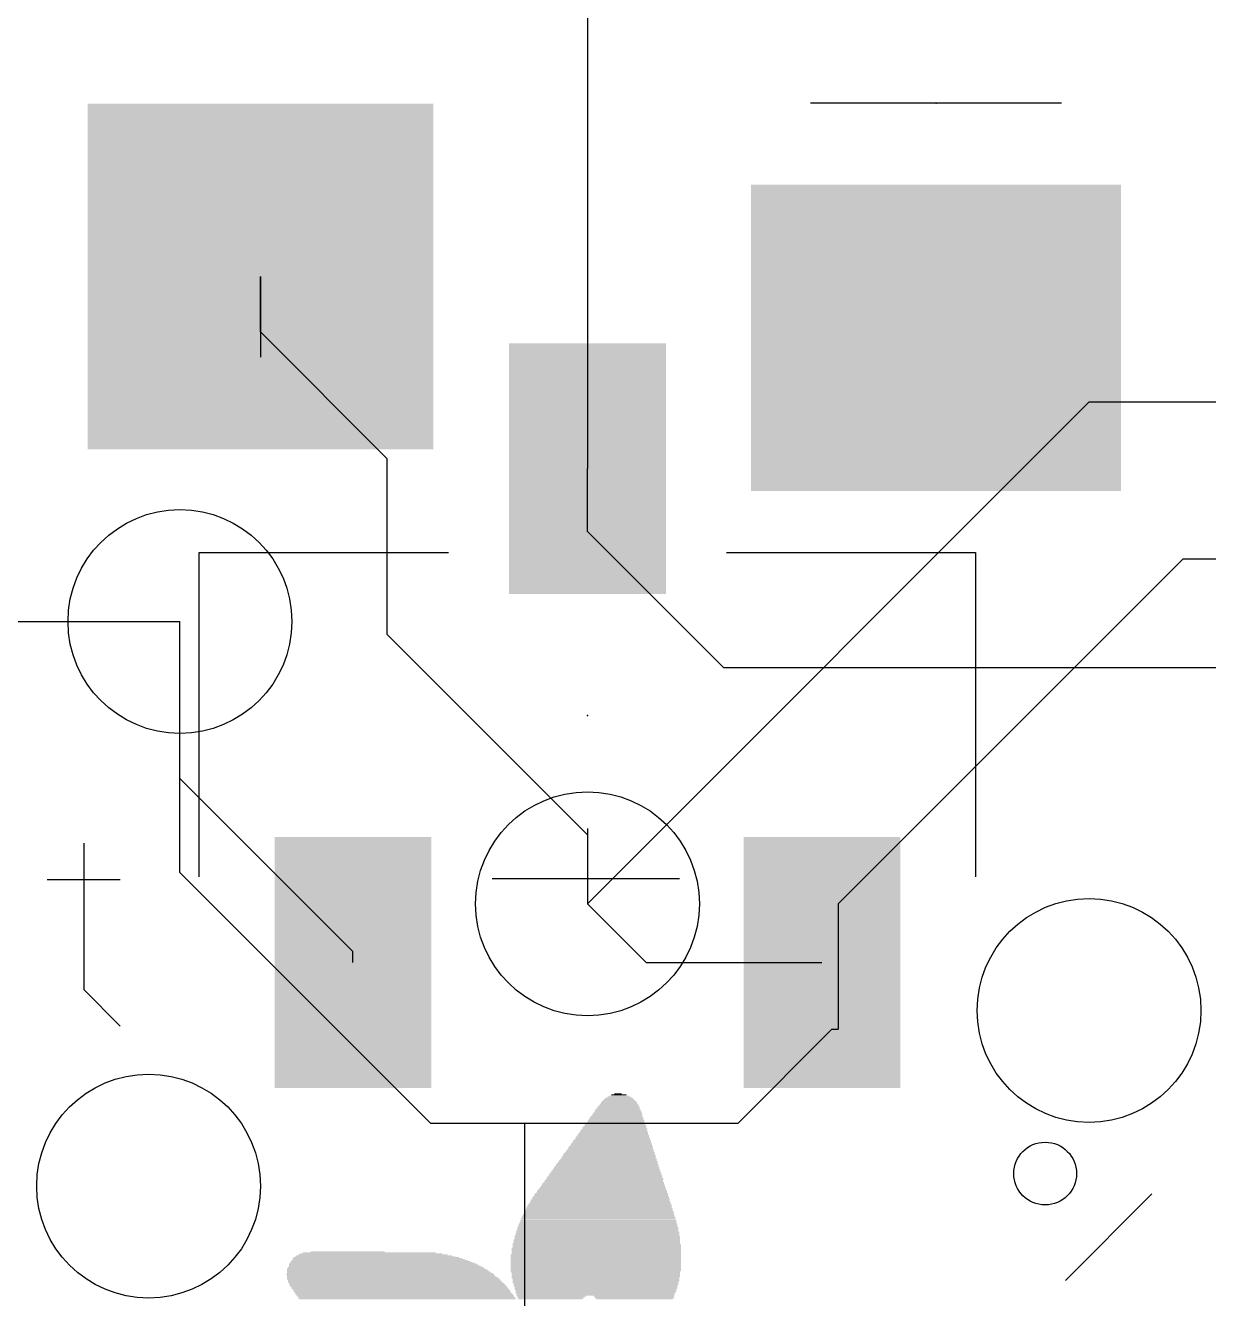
# Model space of a CAD drawing. Extents: x -6.7 to 60.2, y -8.8 to 34.8.
# Drawn here: x 10.68 to 15.47, y 8.05 to 13.21 of the extents above; entities that cross this region are included whole.
import ezdxf

# ---------------------------------------------------------------- set-up
doc = ezdxf.new("R2010")
doc.units = 0
for name, color, linetype in [('1', 22, 'CONTINUOUS'), ('16', 175, 'CONTINUOUS'), ('18', 82, 'CONTINUOUS'), ('21', 2, 'CONTINUOUS'), ('23', 2, 'CONTINUOUS')]:
    doc.layers.add(name, color=color, linetype=linetype)

# ---------------------------------------------------------------- blocks, each defined once
blk = doc.blocks.new('RECT')
blk.add_solid([(-0.5, -0.5), (0.5, -0.5), (-0.5, 0.5), (0.5, 0.5)])
blk = doc.blocks.new('ROUNDV')
blk.add_circle((0, 0), 0.5)

msp = doc.modelspace()

# ---------------------------------------------------------------- linework, layer by layer
at = {"layer": '1'}
for p, q in [((12.954, 14.478), (12.954, 11.414)), ((11.629, 12.192), (11.629, 11.866)), ((11.629, 11.9676), (11.629, 12.192)), ((12.1412, 11.4554), (11.629, 11.9676)), ((12.1412, 11.4554), (12.1412, 10.7442)), ((12.954, 11.16), (12.954, 11.414)), ((13.507, 10.607), (12.954, 11.16)), ((9.398, 10.795), (11.303, 10.795)), ((11.303, 10.16), (11.303, 10.795)), ((12.1412, 10.7442), (12.954, 9.9314)), ((16.6069, 10.607), (13.507, 10.607)), ((12.004, 9.459), (11.303, 10.16)), ((12.954, 9.9568), (12.954, 9.652)), ((12.954, 9.9314), (12.954, 9.652)), ((12.954, 9.652), (13.192, 9.414)), ((12.004, 9.414), (12.004, 9.459)), ((13.192, 9.414), (13.904, 9.414))]:
    msp.add_line(p, q, dxfattribs=at)
at = {"layer": '16'}
for p, q in [((12.954, 9.652), (14.986, 11.684)), ((14.986, 11.684), (16.891, 11.684)), ((15.367, 11.049), (13.97, 9.652)), ((15.367, 11.049), (18.288, 11.049)), ((11.303, 9.779), (11.303, 10.795)), ((12.319, 8.763), (11.303, 9.779)), ((13.97, 9.652), (13.97, 9.144)), ((13.5636, 8.763), (13.9446, 9.144)), ((13.9446, 9.144), (13.97, 9.144)), ((12.7, 8.763), (12.319, 8.763)), ((13.5636, 8.763), (12.7, 8.763)), ((12.7, 4.826), (12.7, 8.763))]:
    msp.add_line(p, q, dxfattribs=at)
at = {"layer": '21'}
for p, q in [((14.874, 12.894), (13.858, 12.894)), ((11.3816, 9.7616), (11.3816, 11.0744)), ((11.3816, 11.0744), (12.3904, 11.0744)), ((13.5176, 11.0744), (14.5264, 11.0744)), ((14.5264, 11.0744), (14.5264, 9.7616)), ((10.9132, 9.8982), (10.9132, 9.305)), ((10.7649, 9.7499), (11.0615, 9.7499)), ((13.3264, 9.7536), (12.5676, 9.7536)), ((10.9132, 9.305), (11.0615, 9.1567)), ((15.241, 8.477), (14.891, 8.127))]:
    msp.add_line(p, q, dxfattribs=at)
msp.add_circle((14.8082, 8.5598), 0.127, dxfattribs=at)
at = {"layer": '23'}
for p in [(14.366, 12.894), (12.954, 10.414)]:
    msp.add_point(p, dxfattribs=at)

# ---------------------------------------------------------------- block references
at = {"layer": '1', "rotation": 270}
for p, xscale, yscale in [((11.629, 12.192), 1.4, 1.4), ((14.366, 11.944), 1.24, 1.5)]:
    msp.add_blockref('RECT', p, dxfattribs=dict(at, xscale=xscale, yscale=yscale))
at = {"layer": '1', "xscale": 0.635, "yscale": 1.016}
for p in [(12.954, 11.414), (12.004, 9.414), (13.904, 9.414)]:
    msp.add_blockref('RECT', p, dxfattribs=at)
at = {"layer": '18', "xscale": 0.9064, "yscale": 0.9064}
for p in [(11.303, 10.795), (11.303, 10.795), (12.954, 9.652), (12.954, 9.652), (14.986, 9.2202), (14.986, 9.2202), (11.176, 8.509), (11.176, 8.509)]:
    msp.add_blockref('ROUNDV', p, dxfattribs=at)
at = {"layer": '21'}
for p, xscale, yscale in [((13.0836, 8.8671), 0.1029, 0.0038), ((13.0816, 8.871), 0.0915, 0.0039), ((13.0816, 8.8748), 0.0762, 0.0038), ((13.0816, 8.8786), 0.0609, 0.0038), ((13.0778, 8.8824), 0.0305, 0.0038), ((13.076, 8.8138), 0.1867, 0.0038), ((13.0778, 8.8176), 0.1829, 0.0038), ((13.0778, 8.8214), 0.1753, 0.0038), ((13.0798, 8.829), 0.1715, 0.0038), ((13.0798, 8.8252), 0.1715, 0.0038), ((13.0797, 8.8329), 0.1638, 0.0039), ((13.0816, 8.8367), 0.16, 0.0038), ((13.0816, 8.8405), 0.1524, 0.0038), ((13.0816, 8.8481), 0.1448, 0.0038), ((13.0816, 8.8443), 0.1448, 0.0038), ((13.0816, 8.8519), 0.1371, 0.0038), ((13.0816, 8.8557), 0.1295, 0.0038), ((13.0816, 8.8595), 0.1219, 0.0038), ((13.0816, 8.8633), 0.1143, 0.0038), ((13.0683, 8.7643), 0.24, 0.0038), ((13.0683, 8.7681), 0.2324, 0.0038), ((13.0702, 8.7757), 0.2286, 0.0038), ((13.0702, 8.7719), 0.2286, 0.0038), ((13.0702, 8.7795), 0.221, 0.0038), ((13.0721, 8.7871), 0.2172, 0.0038), ((13.0721, 8.7833), 0.2172, 0.0038), ((13.0721, 8.7909), 0.2096, 0.0038), ((13.074, 8.7948), 0.2058, 0.0039), ((13.0741, 8.8024), 0.1981, 0.0038), ((13.076, 8.7986), 0.2019, 0.0038), ((13.076, 8.8062), 0.1943, 0.0038), ((13.0778, 8.81), 0.1905, 0.0038), ((13.0569, 8.7109), 0.2934, 0.0038), ((13.0588, 8.7147), 0.2896, 0.0038), ((13.0569, 8.7186), 0.2857, 0.0039), ((13.0587, 8.7224), 0.2819, 0.0038), ((13.0607, 8.7262), 0.2781, 0.0038), ((13.0607, 8.7338), 0.2705, 0.0038), ((13.0607, 8.73), 0.2705, 0.0038), ((13.0625, 8.7376), 0.2667, 0.0038), ((13.0625, 8.7452), 0.2591, 0.0038), ((13.0645, 8.7414), 0.2629, 0.0038), ((13.0645, 8.749), 0.2552, 0.0038), ((13.0664, 8.7528), 0.2514, 0.0038), ((13.0664, 8.7605), 0.2438, 0.0038), ((13.0664, 8.7567), 0.2438, 0.0039), ((13.0473, 8.6652), 0.3429, 0.0038), ((13.0473, 8.6614), 0.3429, 0.0038), ((13.0493, 8.669), 0.3391, 0.0038), ((13.0493, 8.6728), 0.3315, 0.0038), ((13.0511, 8.6805), 0.3277, 0.0039), ((13.0511, 8.6766), 0.3277, 0.0038), ((13.0511, 8.6843), 0.3201, 0.0038), ((13.0531, 8.6919), 0.3163, 0.0038), ((13.0531, 8.6881), 0.3163, 0.0038), ((13.0531, 8.6957), 0.3086, 0.0038), ((13.055, 8.6995), 0.3048, 0.0038), ((13.055, 8.7071), 0.2972, 0.0038), ((13.0569, 8.7033), 0.301, 0.0038), ((13.0359, 8.6119), 0.3962, 0.0038), ((13.0378, 8.6081), 0.4, 0.0038), ((13.0378, 8.6157), 0.3924, 0.0038), ((13.0397, 8.6195), 0.3886, 0.0038), ((13.0397, 8.6271), 0.381, 0.0038), ((13.0397, 8.6233), 0.381, 0.0038), ((13.0416, 8.6309), 0.3772, 0.0038), ((13.0416, 8.6385), 0.3696, 0.0038), ((13.0435, 8.6347), 0.3734, 0.0038), ((13.0435, 8.6424), 0.3657, 0.0039), ((13.0455, 8.6462), 0.3619, 0.0038), ((13.0455, 8.6538), 0.3543, 0.0038), ((13.0455, 8.65), 0.3543, 0.0038), ((13.0473, 8.6576), 0.3505, 0.0038), ((13.0264, 8.5585), 0.4534, 0.0038), ((13.0283, 8.5623), 0.4496, 0.0038), ((13.0283, 8.57), 0.442, 0.0038), ((13.0283, 8.5662), 0.442, 0.0039), ((13.0302, 8.5738), 0.4382, 0.0038), ((13.0302, 8.5776), 0.4306, 0.0038), ((13.0321, 8.5852), 0.4268, 0.0038), ((13.0321, 8.5814), 0.4268, 0.0038), ((13.0322, 8.589), 0.4191, 0.0038), ((13.0341, 8.5966), 0.4153, 0.0038), ((13.0341, 8.5928), 0.4153, 0.0038), ((13.034, 8.6004), 0.4076, 0.0038), ((13.0359, 8.6043), 0.4038, 0.0039), ((13.015, 8.5052), 0.5067, 0.0038), ((13.0168, 8.509), 0.5029, 0.0038), ((13.0168, 8.5166), 0.4953, 0.0038), ((13.0188, 8.5128), 0.4991, 0.0038), ((13.0188, 8.5204), 0.4915, 0.0038), ((13.0206, 8.5242), 0.4877, 0.0038), ((13.0206, 8.5319), 0.4801, 0.0038), ((13.0206, 8.5281), 0.4801, 0.0039), ((13.0226, 8.5357), 0.4762, 0.0038), ((13.0226, 8.5433), 0.4686, 0.0038), ((13.0245, 8.5395), 0.4724, 0.0038), ((13.0245, 8.5471), 0.4648, 0.0038), ((13.0264, 8.5509), 0.461, 0.0038), ((13.0264, 8.5547), 0.4534, 0.0038), ((13.0074, 8.4557), 0.5601, 0.0038), ((13.0074, 8.4633), 0.5525, 0.0038), ((13.0074, 8.4595), 0.5525, 0.0038), ((13.0092, 8.4671), 0.5487, 0.0038), ((13.0092, 8.4747), 0.5411, 0.0038), ((13.0092, 8.4709), 0.5411, 0.0038), ((13.0112, 8.4785), 0.5373, 0.0038), ((13.0112, 8.4823), 0.5295, 0.0038), ((13.013, 8.49), 0.5257, 0.0039), ((13.013, 8.4861), 0.5257, 0.0038), ((13.013, 8.4938), 0.5181, 0.0038), ((13.015, 8.4976), 0.5143, 0.0038), ((13.0168, 8.5014), 0.5105, 0.0038), ((12.9997, 8.4023), 0.6058, 0.0038), ((12.9997, 8.4099), 0.5982, 0.0038), ((13.0016, 8.4061), 0.602, 0.0038), ((13.0016, 8.4176), 0.5944, 0.0038), ((13.0016, 8.4138), 0.5944, 0.0039), ((13.0017, 8.4252), 0.5867, 0.0038), ((13.0017, 8.4214), 0.5867, 0.0038), ((13.0036, 8.4328), 0.5829, 0.0038), ((13.0036, 8.429), 0.5829, 0.0038), ((13.0036, 8.4366), 0.5753, 0.0038), ((13.0055, 8.4442), 0.5715, 0.0038), ((13.0055, 8.4404), 0.5715, 0.0038), ((13.0055, 8.4519), 0.5639, 0.0039), ((13.0055, 8.448), 0.5639, 0.0038), ((12.996, 8.3528), 0.6439, 0.0038), ((12.996, 8.349), 0.6439, 0.0038), ((12.9959, 8.3604), 0.6362, 0.0038), ((12.9979, 8.3566), 0.6401, 0.0038), ((12.9978, 8.3718), 0.6324, 0.0038), ((12.9978, 8.368), 0.6324, 0.0038), ((12.9978, 8.3642), 0.6324, 0.0038), ((12.9978, 8.3795), 0.6248, 0.0038), ((12.9978, 8.3757), 0.6248, 0.0039), ((12.9978, 8.3871), 0.6172, 0.0038), ((12.9997, 8.3833), 0.621, 0.0038), ((12.9997, 8.3947), 0.6134, 0.0038), ((12.9997, 8.3909), 0.6134, 0.0038), ((12.9997, 8.3985), 0.6058, 0.0038), ((12.9921, 8.3071), 0.6668, 0.0038), ((12.994, 8.3033), 0.6706, 0.0038), ((12.994, 8.2995), 0.6706, 0.0039), ((12.994, 8.3185), 0.663, 0.0038), ((12.994, 8.3147), 0.663, 0.0038), ((12.994, 8.3109), 0.663, 0.0038), ((12.994, 8.3299), 0.6554, 0.0038), ((12.994, 8.3261), 0.6554, 0.0038), ((12.9959, 8.3223), 0.6592, 0.0038), ((12.996, 8.3414), 0.6515, 0.0038), ((12.996, 8.3376), 0.6515, 0.0039), ((12.996, 8.3337), 0.6515, 0.0038), ((12.996, 8.3452), 0.6439, 0.0038), ((12.9902, 8.2575), 0.6858, 0.0038), ((12.9902, 8.2537), 0.6858, 0.0038), ((12.9902, 8.2499), 0.6858, 0.0038), ((12.9902, 8.2461), 0.6858, 0.0038), ((12.9902, 8.2766), 0.6782, 0.0038), ((12.9921, 8.2728), 0.682, 0.0038), ((12.9921, 8.269), 0.682, 0.0038), ((12.9921, 8.2652), 0.682, 0.0038), ((12.9921, 8.2614), 0.682, 0.0039), ((12.9921, 8.2918), 0.6744, 0.0038), ((12.9921, 8.288), 0.6744, 0.0038), ((12.9921, 8.2842), 0.6744, 0.0038), ((12.9921, 8.2804), 0.6744, 0.0038), ((12.994, 8.2956), 0.6706, 0.0038), ((12.1234, 8.1966), 0.7506, 0.0038), ((12.1158, 8.2042), 0.7278, 0.0038), ((12.1196, 8.2004), 0.7354, 0.0038), ((12.112, 8.208), 0.7124, 0.0038), ((12.1025, 8.2156), 0.6858, 0.0038), ((12.1082, 8.2118), 0.6972, 0.0038), ((12.0987, 8.2194), 0.6705, 0.0038), ((12.0949, 8.2233), 0.6477, 0.0039), ((12.0892, 8.2271), 0.6287, 0.0038), ((12.0853, 8.2309), 0.6058, 0.0038), ((12.0777, 8.2347), 0.5754, 0.0038), ((12.0701, 8.2385), 0.5372, 0.0038), ((11.9825, 8.2423), 0.3009, 0.0038), ((12.9883, 8.2309), 0.6896, 0.0038), ((12.9883, 8.2271), 0.6896, 0.0038), ((12.9883, 8.2233), 0.6896, 0.0039), ((12.9883, 8.2194), 0.6896, 0.0038), ((12.9883, 8.2156), 0.6896, 0.0038), ((12.9883, 8.2118), 0.6896, 0.0038), ((12.9883, 8.208), 0.6896, 0.0038), ((12.9883, 8.2042), 0.6896, 0.0038), ((12.9883, 8.2004), 0.6896, 0.0038), ((12.9883, 8.1966), 0.6896, 0.0038), ((12.9902, 8.2423), 0.6858, 0.0038), ((12.9902, 8.2385), 0.6858, 0.0038), ((12.9902, 8.2347), 0.6858, 0.0038), ((12.1539, 8.1509), 0.842, 0.0038), ((12.1444, 8.1661), 0.8153, 0.0038), ((12.1482, 8.1623), 0.823, 0.0038), ((12.1501, 8.1585), 0.8268, 0.0038), ((12.1539, 8.1547), 0.8344, 0.0038), ((12.1577, 8.1471), 0.842, 0.0039), ((12.1596, 8.1432), 0.8458, 0.0038), ((12.1387, 8.1737), 0.8039, 0.0038), ((12.1425, 8.1699), 0.8115, 0.0038), ((12.1368, 8.1775), 0.7925, 0.0038), ((12.1349, 8.1813), 0.7887, 0.0038), ((12.1253, 8.1928), 0.762, 0.0038), ((12.1291, 8.189), 0.7696, 0.0038), ((12.133, 8.1852), 0.7773, 0.0039), ((12.9883, 8.1928), 0.6896, 0.0038), ((12.9883, 8.189), 0.6896, 0.0038), ((12.9883, 8.1852), 0.6896, 0.0039), ((12.9883, 8.1813), 0.6896, 0.0038), ((12.9883, 8.1775), 0.6896, 0.0038), ((12.9883, 8.1737), 0.6896, 0.0038), ((12.9883, 8.1699), 0.6896, 0.0038), ((12.9883, 8.1661), 0.6896, 0.0038), ((12.9864, 8.1623), 0.6858, 0.0038), ((12.9883, 8.1585), 0.682, 0.0038), ((12.9883, 8.1547), 0.682, 0.0038), ((12.9883, 8.1509), 0.682, 0.0038), ((12.9883, 8.1471), 0.682, 0.0039), ((12.9883, 8.1432), 0.682, 0.0038), ((12.1634, 8.1394), 0.8534, 0.0038), ((12.1673, 8.1318), 0.8611, 0.0038), ((12.1654, 8.1356), 0.8573, 0.0038), ((12.1711, 8.128), 0.8611, 0.0038), ((12.1749, 8.1204), 0.8687, 0.0038), ((12.173, 8.1242), 0.8649, 0.0038), ((12.1787, 8.1166), 0.8687, 0.0038), ((12.1806, 8.1128), 0.8725, 0.0038), ((12.1863, 8.1051), 0.8763, 0.0038), ((12.1844, 8.109), 0.8725, 0.0039), ((12.1901, 8.1013), 0.8763, 0.0038), ((12.194, 8.0975), 0.8763, 0.0038), ((12.194, 8.0937), 0.8763, 0.0038), ((12.9864, 8.1394), 0.6782, 0.0038), ((12.9864, 8.1356), 0.6782, 0.0038), ((12.9883, 8.1318), 0.6744, 0.0038), ((12.9883, 8.128), 0.6744, 0.0038), ((12.9883, 8.1242), 0.6744, 0.0038), ((12.9864, 8.1204), 0.6706, 0.0038), ((12.9864, 8.1166), 0.6706, 0.0038), ((12.9883, 8.1128), 0.6668, 0.0038), ((12.9883, 8.109), 0.6668, 0.0039), ((12.9864, 8.1051), 0.663, 0.0038), ((12.9883, 8.1013), 0.6592, 0.0038), ((12.9883, 8.0975), 0.6592, 0.0038), ((12.9883, 8.0937), 0.6592, 0.0038), ((12.1978, 8.0899), 0.8763, 0.0038), ((12.2016, 8.0861), 0.8763, 0.0038), ((12.2035, 8.0823), 0.8801, 0.0038), ((12.2054, 8.0785), 0.8763, 0.0038), ((12.2092, 8.0747), 0.8763, 0.0038), ((12.2111, 8.0709), 0.8801, 0.0039), ((12.2149, 8.067), 0.8801, 0.0038), ((12.2168, 8.0632), 0.8763, 0.0038), ((12.2206, 8.0594), 0.8763, 0.0038), ((12.2225, 8.0556), 0.8801, 0.0038), ((12.2244, 8.0518), 0.8763, 0.0038), ((12.9863, 8.0899), 0.6553, 0.0038), ((12.9863, 8.0785), 0.6477, 0.0038), ((12.9883, 8.0861), 0.6515, 0.0038), ((12.9883, 8.0823), 0.6515, 0.0038), ((12.9863, 8.0709), 0.6401, 0.0039), ((12.9863, 8.067), 0.6401, 0.0038), ((12.9883, 8.0747), 0.6439, 0.0038), ((12.8093, 8.0632), 0.2781, 0.0038), ((12.8055, 8.0594), 0.2705, 0.0038), ((12.8035, 8.0518), 0.259, 0.0038), ((12.8055, 8.0556), 0.2629, 0.0038), ((13.1426, 8.0632), 0.3276, 0.0038), ((13.1426, 8.0594), 0.32, 0.0038), ((13.1445, 8.0556), 0.3162, 0.0038), ((13.1445, 8.0518), 0.3086, 0.0038)]:
    msp.add_blockref('RECT', p, dxfattribs=dict(at, xscale=xscale, yscale=yscale))

doc.saveas('drawing.dxf')
